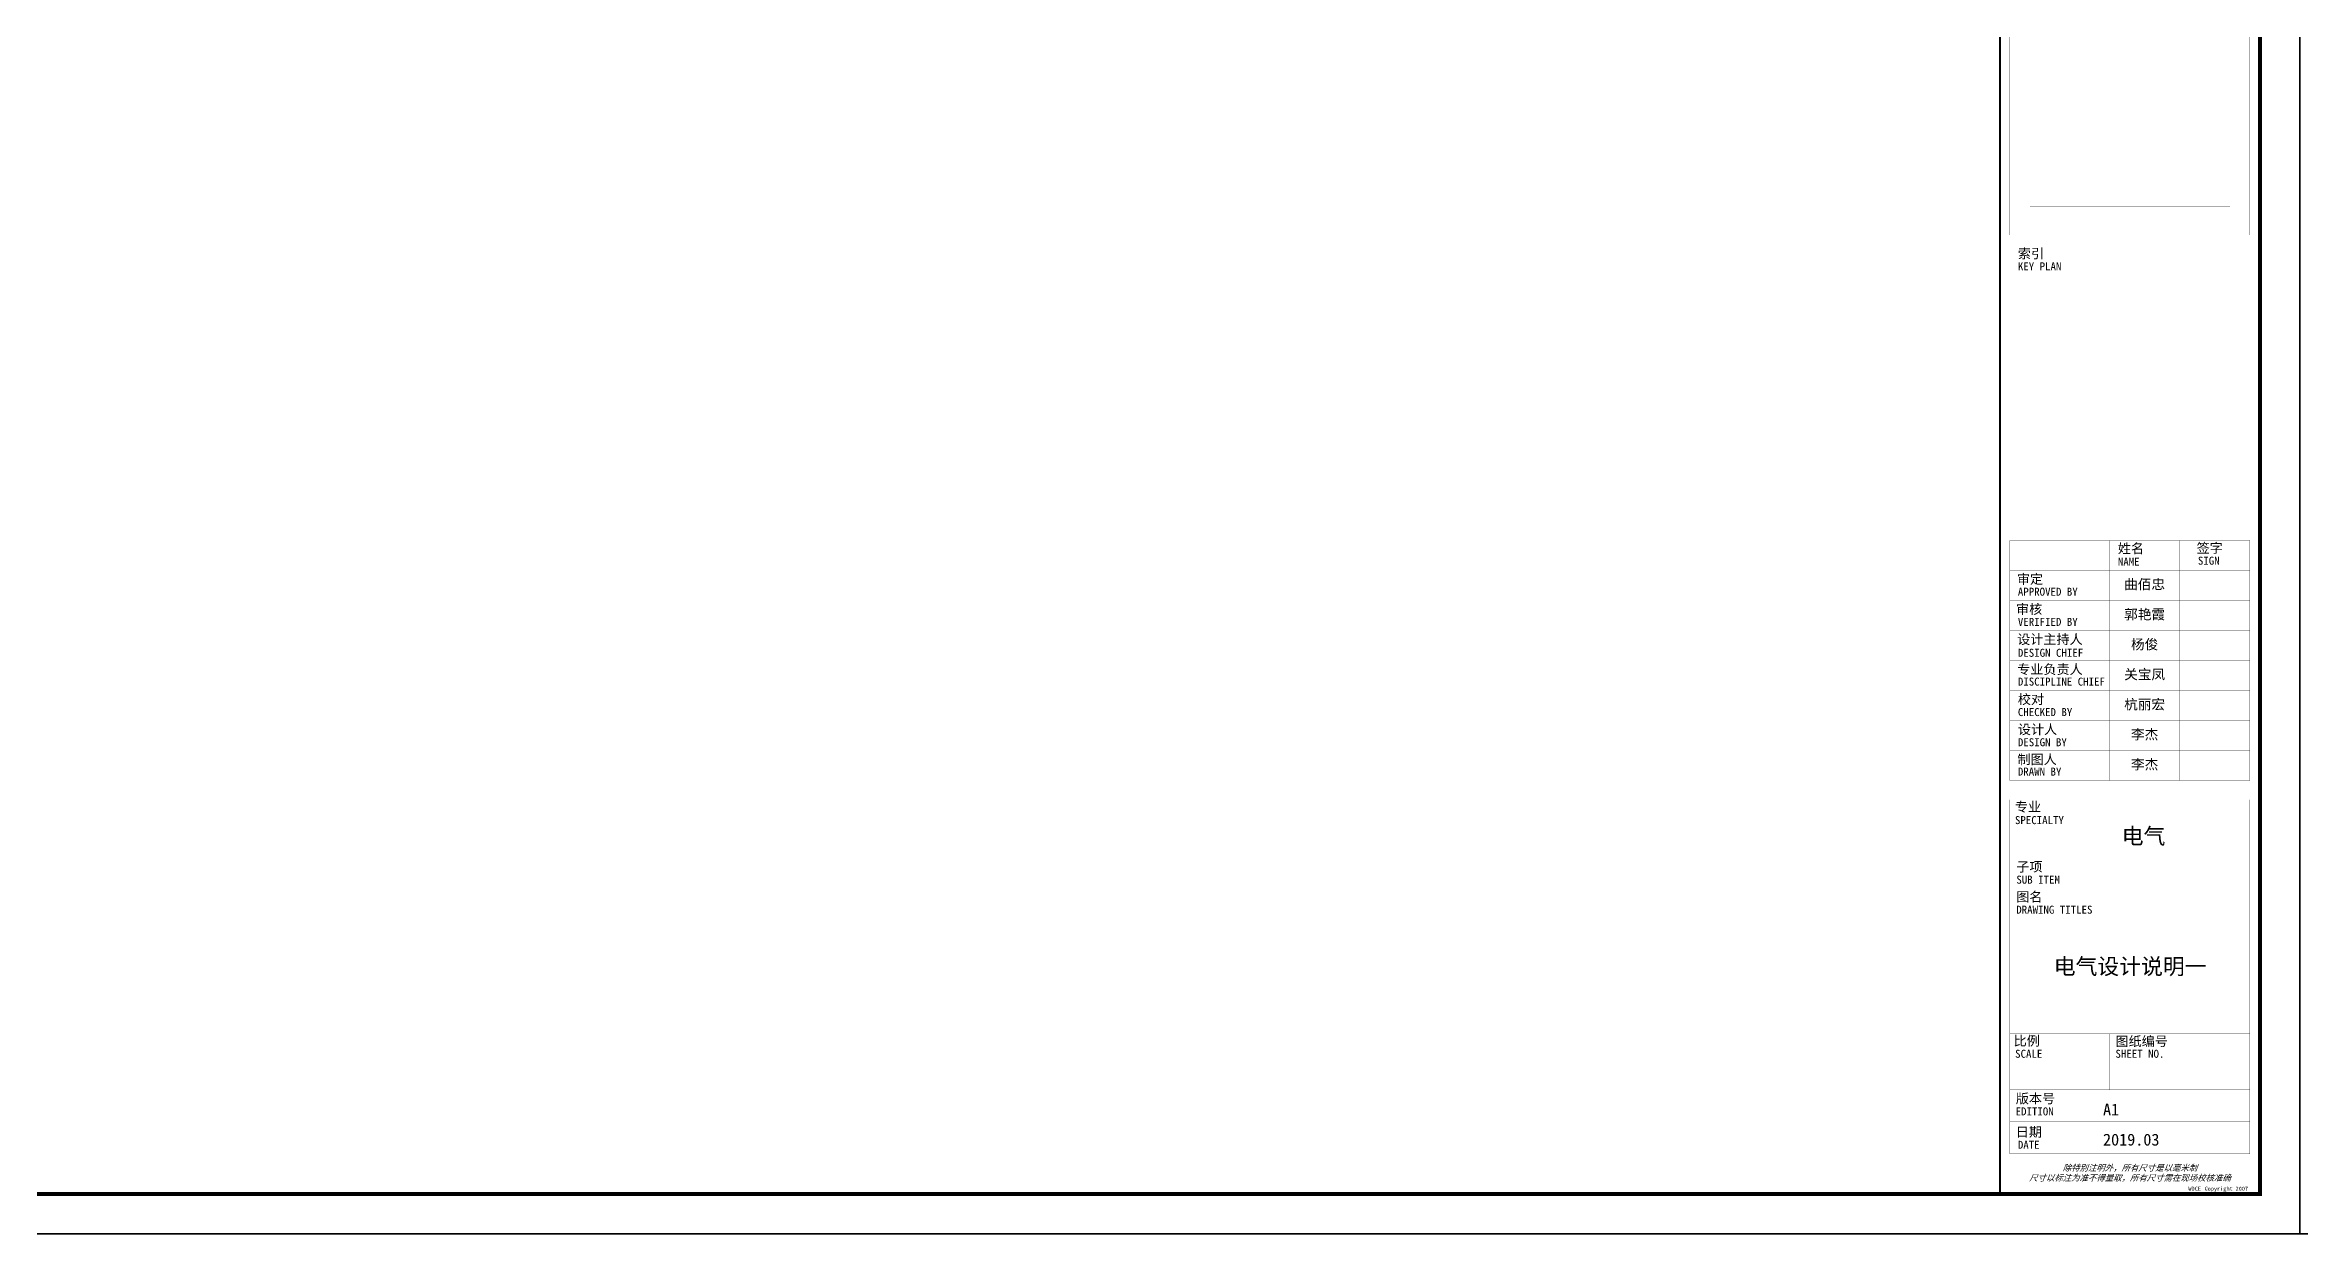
# Model space of a CAD drawing. Extents: x 337716 to 534539, y 642056 to 701458.
# Drawn here: x 394078 to 450439, y 642056 to 671757 of the extents above; entities that cross this region are included whole.
import ezdxf
from ezdxf.enums import TextEntityAlignment as Align

# ---------------------------------------------------------------- set-up
doc = ezdxf.new("R2010")
doc.units = 0
doc.header["$LTSCALE"] = 1000
doc.header["$MEASUREMENT"] = 0
doc.layers.get('0').update_dxf_attribs({"linetype": 'CONTINUOUS'})
for name, color, linetype in [('DIM-箱柜', 3, 'CONTINUOUS'), ('SHEET_LINE', 6, 'CONTINUOUS'), ('SHEET_TEXT', 7, 'CONTINUOUS'), ('TEL_TITLE', 7, 'CONTINUOUS'), ('字', 7, 'CONTINUOUS')]:
    doc.layers.add(name, color=color, linetype=linetype)
doc.layers.add('内审要求修改2.10', color=6, linetype='CONTINUOUS', plot=False)
doc.styles.add('华文细黑', font='STXIHEI.TTF')

# ---------------------------------------------------------------- blocks, each defined once
blk = doc.blocks.new('WDCE Copyright200X')
at = {"const_width": 0.016}
blk.add_lwpolyline([(-10.59940458634446, 1.256125771104962, 0.9999999999999999), (-11.39940458634373, 1.256125771104962, 1)], format="xyb", close=True, dxfattribs=at)
at = {"style": '华文细黑'}
for s, p in [('WDCE ', (-11.46336867556965, 0.5)), ('     Copyright ', (-3.513135566328856, 0.5))]:
    blk.add_text(s, height=1, dxfattribs=at).set_placement(p, align=Align.BOTTOM_RIGHT)
blk.add_text('c', height=0.6000000000000001, dxfattribs=at).set_placement((-11.03913788745558, 1.346005004482322), align=Align.MIDDLE_CENTER)
blk.add_attdef('200X', text='', height=1, dxfattribs=at).set_placement((-0.4516160869134183, 0.5), align=Align.BOTTOM_RIGHT)
blk = doc.blocks.new('A$C51FB5BAD')
at = {"layer": 'SHEET_LINE', "const_width": 50}
blk.add_lwpolyline([(-6500, -57400), (0, -57400), (0, -6150), (-6500, -6150)], close=True, dxfattribs=at)
at = {"layer": 'SHEET_LINE'}
for points, const_width in [([(-6250, -15739.90927883727), (-6250, -33442.5692015125)], 4.999999999999995), ([(-6250, -33442.5692015125), (-250, -33442.5692015125), (-250, -15739.90927883727)], 4.999999999999995), ([(-5750, -32739.90927883727), (-750, -32739.90927883727)], 4.999999999999995), ([(-6250, -33442.5692015125), (-250, -33442.5692015125)], 4.999999999999995), ([(-6250, -34426.408000428), (-250, -34426.408000428)], 5), ([(-6250, -47073.79014326888), (-250, -47073.79014326865), (-250, -41073.79014326865), (-6250, -41073.79014326888), (-6250, -47073.79014326888)], 5), ([(-3750, -41073.79014326888), (-3750, -47073.79014326888)], 5), ([(-2000, -41073.79014326888), (-2000, -47073.79014326888)], 5), ([(-6250, -41823.79014326888), (-250, -41823.79014326865)], 5), ([(-6250, -42573.79014326888), (-250, -42573.79014326865)], 5), ([(-6250, -43323.79014326888), (-250, -43323.79014326865)], 5), ([(-6250, -44073.79014326888), (-250, -44073.79014326865)], 5), ([(-6250, -44823.79014326888), (-250, -44823.79014326888)], 5), ([(-6250, -45573.79014326888), (-250, -45573.79014326888)], 5), ([(-6250, -46323.79014326888), (-250, -46323.79014326888)], 5), ([(-6250, -47550), (-250, -47550), (-250, -56400), (-6250, -56400), (-6250, -47550)], 5), ([(-6250, -49050), (-250, -49050)], 5), ([(-6250, -49800), (-250, -49800)], 5), ([(-6250, -53400), (-250, -53400)], 5), ([(-3750, -53400), (-3750, -54800)], 5), ([(-6250, -54800), (-250, -54800)], 5), ([(-6250, -55600), (-250, -55600)], 5)]:
    blk.add_lwpolyline(points, dxfattribs=dict(at, const_width=const_width))
at = {"layer": 'SHEET_TEXT', "xscale": 100, "yscale": 100, "zscale": 100}
blk.add_blockref('WDCE Copyright200X', (-250, -57400), dxfattribs=at).add_auto_attribs({'200X': '2007'})
at = {"layer": 'SHEET_TEXT', "style": '华文细黑'}
for s, height, p in [('索引', 240, (-6049.999999999534, -33786.30141517287)), ('KEY PLAN', 200, (-6049.999999999534, -34126.408000428)), ('姓名', 240, (-3550.41412406601, -41152.59650176391)), ('签字', 240, (-1580.647144262679, -41143.17406290397)), ('NAME', 200, (-3549.999999999534, -41504.4060244537)), ('SIGN', 200, (-1549.999999999534, -41479.91331950552)), ('审定', 240, (-6072.919720873702, -41919.21080734837)), ('APPROVED BY', 200, (-6049.999999999534, -42255.84529553191)), ('审核', 240, (-6095.484962373506, -42670.63414406637)), ('设计主持人', 240, (-6067.762178376317, -43423.79014326888)), ('VERIFIED BY', 200, (-6049.999999999534, -43008.50553695508)), ('DESIGN CHIEF', 200, (-6049.999999999534, -43781.45898271468)), ('专业负责人', 240, (-6066.716142653488, -44173.79014326888)), ('DISCIPLINE CHIEF', 200, (-6049.999999999534, -44501.62229174003)), ('校对', 240, (-6049.999999999534, -44923.79014326888)), ('CHECKED BY', 200, (-6049.999999999534, -45262.91736291465)), ('设计人', 240, (-6049.999999999534, -45673.79014326888)), ('DESIGN BY', 200, (-6049.999999999534, -46016.76331991027)), ('制图人', 240, (-6060.586335487664, -46423.79014326888)), ('DRAWN BY', 200, (-6049.999999999534, -46750.22883194708)), ('专业', 240, (-6123.055664503947, -47607.42757251579)), ('SPECIALTY', 200, (-6123.055664503947, -47962.163692981)), ('SUB ITEM', 200, (-6087.761322115548, -49450)), ('子项', 240, (-6087.761322115548, -49108.08586076833)), ('图名', 240, (-6090.551381231286, -49859.48967789533)), ('DRAWING TITLES', 200, (-6090.551381231286, -50200)), ('比例', 240, (-6155.535357425455, -53457.82832167298)), ('图纸编号', 240, (-3610.272843154613, -53467.57815827429)), ('SCALE', 200, (-6118.59800124215, -53800)), ('SHEET NO.', 200, (-3610.272843154613, -53800)), ('版本号', 240, (-6100.421948333271, -54897.44591608248)), ('EDITION', 200, (-6106.149774414022, -55239.42180095962)), ('日期', 240, (-6100.421948333271, -55731.67351087392)), ('DATE', 200, (-6049.999999999534, -56073.64939575107))]:
    blk.add_text(s, height=height, dxfattribs=at).set_placement(p, align=Align.TOP_LEFT)
at = {"layer": 'SHEET_TEXT', "style": '华文细黑', "oblique": 20}
for s, p in [('尺寸以标注为准不得量取，所有尺寸需在现场校核准确', (-3249.999999999534, -56999.99999999953)), ('除特别注明外，所有尺寸是以毫米制', (-3249.999999999534, -56749.99999999953))]:
    blk.add_text(s, height=150, dxfattribs=at).set_placement(p, align=Align.MIDDLE_CENTER)
at = {"layer": '字', "style": '华文细黑'}
for s, p in [('A1', (-3920.827222017571, -55440.85934507404)), ('2019.03', (-3920.827222017571, -56193.45068578073))]:
    blk.add_text(s, height=296.2338064533867, dxfattribs=at).set_placement(p)
at = {"layer": '字', "insert": (-2908.361981191672, -48482.13615655457), "char_height": 400, "width": 78154.15673822165, "attachment_point": 5, "style": '华文细黑'}
blk.add_mtext('电气', dxfattribs=at)
blk = doc.blocks.new('SADF AGF AERG AER GER')
at = {"layer": 'DIM-箱柜'}
blk.add_lwpolyline([(-462149.7959025296, -1228514.088561067), (-378049.7959025296, -1228514.088561067), (-378049.7959025296, -1287914.088561067), (-462149.7959025296, -1287914.088561067)], close=True, dxfattribs=at)
blk = doc.blocks.new('A$C6873132B')
at = {"layer": 'DIM-箱柜'}
blk.add_blockref('SADF AGF AERG AER GER', (378049.7959025296, 1287914.088561068), dxfattribs=at)

msp = doc.modelspace()

# ---------------------------------------------------------------- linework, layer by layer
at = {"layer": 'TEL_TITLE'}
for points in [[(366338.9079674156, 642055.7389126688), (450438.9079674156, 642055.7389126688), (450438.9079674156, 701455.7389126688), (366338.9079674156, 701455.7389126688)], [(450438.9079674156, 642055.7389126687), (534538.9079674156, 642055.7389126687), (534538.9079674156, 701455.7389126685), (450438.9079674156, 701455.7389126685)]]:
    msp.add_lwpolyline(points, close=True, dxfattribs=at)
at = {"layer": 'TEL_TITLE', "const_width": 100}
msp.add_lwpolyline([(368838.9079674156, 643055.7389126688), (449438.9079674156, 643055.7389126688), (449438.9079674156, 700455.7389126688), (368838.9079674156, 700455.7389126688)], close=True, dxfattribs=at)

# ---------------------------------------------------------------- block references
msp.add_blockref('A$C51FB5BAD', (449438.9079674156, 700455.7389126688))
at = {"layer": 'DIM-箱柜'}
for p in [(828488.7038699453, 1929969.827473736), (912588.7038699453, 1929969.827473736)]:
    msp.add_blockref('SADF AGF AERG AER GER', p, dxfattribs=at)
at = {"layer": '内审要求修改2.10'}
for p in [(450438.9079674156, 642055.7389126688), (534538.9079674156, 642055.7389126683)]:
    msp.add_blockref('A$C6873132B', p, dxfattribs=at)

# ---------------------------------------------------------------- texts
at = {"layer": 'SHEET_TEXT', "style": '华文细黑'}
for tag, p in [('曲佰忠', (446557.1334099199, 658410.3990265985)), ('郭艳霞', (446557.1334099199, 657660.3990265985)), ('杨俊', (446557.1334099199, 656910.3990265985)), ('关宝凤', (446557.1334099199, 656160.3990265985)), ('杭丽宏', (446557.1334099199, 655410.3990265985)), ('李杰', (446557.1334099199, 654660.3990265985)), ('李杰', (446557.1334099199, 653910.3990265985))]:
    msp.add_attdef(tag, text='', height=250, dxfattribs=at).set_placement(p, align=Align.TOP_CENTER)
at = {"layer": '字', "insert": (446195.5189554542, 648715.372160747), "char_height": 400, "width": 78154.15673822165, "attachment_point": 5, "style": '华文细黑'}
msp.add_mtext('电气设计说明一', dxfattribs=at)

doc.saveas('drawing.dxf')
